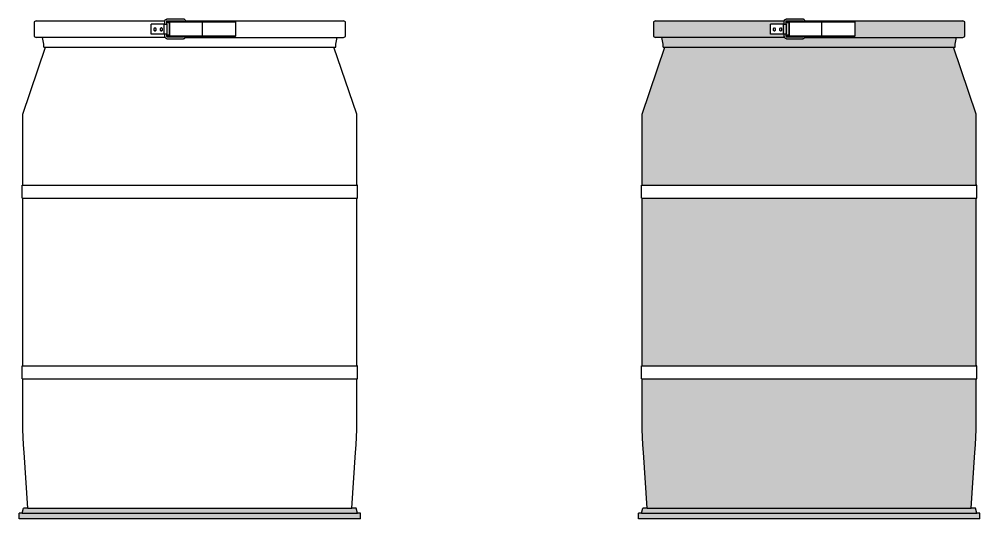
# Model space of a CAD drawing. Header units: millimetres. Extents: x -10849 to 51582, y -14593 to 28921.
# Drawn here: x 14286 to 15869, y 16026 to 16849 of the extents above; entities that cross this region are included whole.
import ezdxf

# ---------------------------------------------------------------- set-up
doc = ezdxf.new("R2010")
doc.units = ezdxf.units.MM
doc.layers.add('Edges', color=7, linetype='Continuous')

# ---------------------------------------------------------------- blocks, each defined once
blk = doc.blocks.new('plastic water drum ls')
at = {"layer": 'Edges'}
for p, q in [((-10.884, 17.568), (-11.019, 17.493)), ((-11.019, 17.493), (-11.019, 16.465)), ((-10.884, 17.568), (-1.769, 17.568)), ((-2.743, 16.624), (-2.743, 17.335)), ((-1.822, 17.335), (-2.743, 17.335)), ((-2.739, 17.328), (-2.739, 17.331)), ((-2.541, 17.016), (-2.55, 16.992)), ((-2.527, 17.036), (-2.541, 17.016)), ((-2.51, 17.052), (-2.527, 17.036)), ((-2.489, 17.062), (-2.51, 17.052)), ((-2.466, 17.066), (-2.489, 17.062)), ((-2.461, 17.066), (-2.466, 17.066)), ((-2.444, 17.062), (-2.461, 17.066)), ((-2.423, 17.052), (-2.444, 17.062)), ((-2.439, 17.062), (-2.444, 17.062)), ((-2.418, 17.052), (-2.439, 17.062)), ((-2.405, 17.036), (-2.423, 17.052)), ((-2.4, 17.036), (-2.418, 17.052)), ((-2.391, 17.016), (-2.405, 17.036)), ((-2.386, 17.016), (-2.4, 17.036)), ((-2.383, 16.992), (-2.391, 17.016)), ((-2.378, 16.992), (-2.386, 17.016)), ((-2.092, 17.016), (-2.101, 16.992)), ((-2.079, 17.036), (-2.092, 17.016)), ((-2.061, 17.052), (-2.079, 17.036)), ((-2.04, 17.062), (-2.061, 17.052)), ((-2.018, 17.066), (-2.04, 17.062)), ((-2.012, 17.066), (-2.018, 17.066)), ((-1.995, 17.062), (-2.012, 17.066)), ((-1.974, 17.052), (-1.995, 17.062)), ((-1.99, 17.062), (-1.995, 17.062)), ((-1.969, 17.052), (-1.99, 17.062)), ((-1.956, 17.036), (-1.974, 17.052)), ((-1.951, 17.036), (-1.969, 17.052)), ((-1.943, 17.016), (-1.956, 17.036)), ((-1.938, 17.016), (-1.951, 17.036)), ((-1.934, 16.992), (-1.943, 17.016)), ((-1.929, 16.992), (-1.938, 17.016)), ((-1.822, 16.624), (-1.822, 17.335)), ((-1.822, 17.335), (-1.776, 17.335)), ((-1.776, 17.54), (-1.771, 17.563)), ((-1.776, 17.335), (-1.776, 17.54)), ((-1.776, 17.335), (-1.652, 17.335)), ((-1.771, 17.563), (-1.769, 17.568)), ((-1.769, 17.568), (-1.765, 17.581)), ((-1.765, 17.581), (-1.758, 17.598)), ((-1.758, 17.598), (-1.749, 17.615)), ((-1.749, 17.615), (-1.738, 17.63)), ((-1.738, 17.63), (-1.726, 17.643)), ((-1.726, 17.643), (-1.713, 17.654)), ((-1.713, 17.654), (-1.698, 17.664)), ((-1.698, 17.664), (-1.683, 17.672)), ((-1.683, 17.672), (-1.666, 17.678)), ((-1.661, 17.525), (-1.683, 17.53)), ((-1.683, 17.53), (-1.683, 17.527)), ((-1.683, 17.527), (-1.661, 17.525)), ((-1.666, 17.678), (-1.656, 17.679)), ((-1.661, 17.525), (-1.654, 17.526)), ((-1.656, 17.679), (-1.637, 17.682)), ((-1.652, 17.525), (-1.654, 17.526)), ((-1.651, 17.53), (-1.652, 17.525)), ((-1.652, 17.525), (-1.652, 17.335)), ((-1.606, 17.335), (-1.652, 17.335)), ((-1.65, 17.533), (-1.651, 17.53)), ((-1.648, 17.537), (-1.65, 17.533)), ((-1.645, 17.54), (-1.648, 17.537)), ((-1.643, 17.543), (-1.645, 17.54)), ((-1.64, 17.545), (-1.643, 17.543)), ((-1.637, 17.547), (-1.641, 17.548)), ((-1.637, 17.547), (-1.64, 17.545)), ((-1.637, 17.682), (-1.628, 17.683)), ((-1.634, 17.549), (-1.637, 17.547)), ((-1.632, 17.549), (-1.634, 17.549)), ((-1.63, 17.55), (-1.632, 17.549)), ((-1.437, 17.55), (-1.63, 17.55)), ((-0.427, 17.683), (-1.628, 17.683)), ((-1.606, 16.624), (-1.606, 17.335)), ((-1.571, 17.51), (-1.572, 17.504)), ((-1.572, 17.504), (-1.572, 17.441)), ((-1.572, 17.504), (-1.567, 17.504)), ((-1.572, 17.441), (-1.567, 17.441)), ((-1.569, 17.516), (-1.571, 17.51)), ((-1.567, 17.51), (-1.571, 17.51)), ((-1.566, 17.521), (-1.569, 17.516)), ((-1.565, 17.516), (-1.569, 17.516)), ((-1.565, 17.516), (-1.567, 17.51)), ((-1.549, 17.51), (-1.567, 17.51)), ((-1.567, 17.51), (-1.567, 17.504)), ((-1.567, 17.504), (-1.567, 17.441)), ((-1.549, 17.504), (-1.567, 17.504)), ((-1.567, 17.441), (-1.549, 17.441)), ((-1.562, 17.525), (-1.566, 17.521)), ((-1.562, 17.521), (-1.566, 17.521)), ((-1.562, 17.521), (-1.565, 17.516)), ((-1.547, 17.516), (-1.565, 17.516)), ((-1.557, 17.528), (-1.562, 17.525)), ((-1.558, 17.525), (-1.562, 17.525)), ((-1.558, 17.525), (-1.562, 17.521)), ((-1.544, 17.521), (-1.562, 17.521)), ((-1.54, 17.525), (-1.558, 17.525)), ((-1.553, 17.528), (-1.557, 17.528)), ((-1.551, 17.529), (-1.553, 17.528)), ((-1.551, 17.529), (-1.542, 17.529)), ((-1.547, 17.516), (-1.549, 17.51)), ((-1.517, 17.51), (-1.549, 17.51)), ((-1.549, 17.51), (-1.549, 17.504)), ((-1.549, 17.504), (-1.549, 17.441)), ((-1.518, 17.504), (-1.549, 17.504)), ((-1.549, 17.441), (-1.518, 17.441)), ((-1.544, 17.521), (-1.547, 17.516)), ((-1.516, 17.516), (-1.547, 17.516)), ((-1.54, 17.525), (-1.544, 17.521)), ((-1.513, 17.521), (-1.544, 17.521)), ((-1.536, 17.528), (-1.542, 17.529)), ((-1.51, 17.525), (-1.54, 17.525)), ((-1.536, 17.528), (-1.531, 17.529)), ((-1.52, 17.529), (-1.531, 17.529)), ((-1.507, 17.528), (-1.52, 17.529)), ((-1.517, 17.51), (-1.518, 17.504)), ((-1.518, 17.504), (-1.476, 17.504)), ((-1.518, 17.504), (-1.518, 17.441)), ((-1.518, 17.441), (-1.476, 17.441)), ((-1.517, 17.51), (-1.516, 17.516)), ((-1.476, 17.51), (-1.517, 17.51)), ((-1.516, 17.516), (-1.513, 17.521)), ((-1.474, 17.516), (-1.516, 17.516)), ((-1.513, 17.521), (-1.51, 17.525)), ((-1.473, 17.521), (-1.513, 17.521)), ((-1.47, 17.525), (-1.51, 17.525)), ((-1.507, 17.528), (-1.503, 17.529)), ((-1.503, 17.529), (-1.488, 17.529)), ((-1.468, 17.528), (-1.488, 17.529)), ((-1.474, 17.516), (-1.476, 17.51)), ((-1.426, 17.51), (-1.476, 17.51)), ((-1.476, 17.51), (-1.476, 17.504)), ((-1.476, 17.504), (-1.476, 17.441)), ((-1.426, 17.504), (-1.476, 17.504)), ((-1.476, 17.441), (-1.451, 17.441)), ((-1.473, 17.521), (-1.474, 17.516)), ((-1.425, 17.516), (-1.474, 17.516)), ((-1.47, 17.525), (-1.473, 17.521)), ((0.869, 17.521), (-1.473, 17.521)), ((0.867, 17.525), (-1.47, 17.525)), ((-1.468, 17.528), (-1.465, 17.529)), ((-1.463, 17.529), (-1.465, 17.529)), ((-1.463, 17.539), (-1.452, 17.542)), ((-1.463, 17.529), (-1.463, 17.539)), ((-1.196, 17.539), (-1.463, 17.539)), ((-1.42, 17.528), (-1.463, 17.529)), ((-1.452, 17.542), (-1.441, 17.545)), ((-1.451, 17.441), (-1.451, 16.56)), ((-1.451, 17.441), (-1.426, 17.441)), ((-1.441, 17.545), (-1.438, 17.545)), ((-1.437, 17.55), (-1.438, 17.545)), ((-1.438, 17.545), (-1.43, 17.547)), ((-1.419, 17.549), (-1.437, 17.55)), ((-1.43, 17.547), (-1.419, 17.549)), ((-1.425, 17.516), (-1.426, 17.51)), ((-1.426, 17.51), (-1.426, 17.504)), ((-1.426, 17.51), (0.87, 17.51)), ((-1.426, 17.504), (-1.426, 17.441)), ((-1.426, 17.504), (0.871, 17.504)), ((-1.426, 17.441), (-1.426, 16.56)), ((-1.425, 17.516), (0.87, 17.516)), ((-1.42, 17.528), (-1.418, 17.529)), ((-1.419, 17.549), (-1.408, 17.551)), ((-1.196, 17.529), (-1.418, 17.529)), ((-1.408, 17.551), (-1.397, 17.553)), ((-1.397, 17.553), (-1.385, 17.554)), ((-1.385, 17.554), (-1.374, 17.555)), ((-1.374, 17.555), (-1.363, 17.556)), ((-1.363, 17.556), (-1.352, 17.556)), ((-1.352, 17.556), (-1.34, 17.556)), ((-1.335, 17.556), (-1.34, 17.556)), ((-1.335, 17.556), (-1.329, 17.556)), ((-1.329, 17.556), (-1.324, 17.556)), ((-1.324, 17.556), (-1.322, 17.556)), ((-1.322, 17.556), (-1.319, 17.556)), ((-1.319, 17.556), (-1.318, 17.556)), ((-1.318, 17.556), (-1.307, 17.556)), ((-1.307, 17.556), (-1.295, 17.556)), ((-1.295, 17.556), (-1.284, 17.555)), ((-1.284, 17.555), (-1.273, 17.554)), ((-1.273, 17.554), (-1.262, 17.553)), ((-1.262, 17.553), (-1.251, 17.551)), ((-1.24, 17.549), (-1.251, 17.551)), ((-0.443, 17.55), (-1.24, 17.549)), ((-1.24, 17.549), (-1.228, 17.547)), ((-1.228, 17.547), (-1.217, 17.545)), ((-1.217, 17.545), (-1.206, 17.542)), ((-1.206, 17.542), (-1.196, 17.539)), ((-1.196, 17.529), (-1.196, 17.539)), ((-1.145, 17.528), (-1.196, 17.529)), ((-1.144, 17.529), (-1.145, 17.528)), ((-1.144, 17.529), (-0.864, 17.528)), ((-0.864, 17.528), (-0.863, 17.529)), ((-0.578, 17.528), (-0.863, 17.529)), ((-0.863, 17.529), (-0.47, 17.529)), ((-0.47, 17.529), (-0.578, 17.528)), ((-0.47, 17.529), (-0.416, 17.529)), ((-0.431, 17.548), (-0.443, 17.55)), ((-0.43, 17.547), (-0.431, 17.548)), ((-0.427, 17.546), (-0.43, 17.547)), ((-0.397, 17.678), (-0.427, 17.683)), ((-0.424, 17.544), (-0.427, 17.546)), ((-0.422, 17.541), (-0.424, 17.544)), ((-0.419, 17.538), (-0.422, 17.541)), ((-0.418, 17.535), (-0.419, 17.538)), ((-0.416, 17.532), (-0.418, 17.535)), ((-0.416, 17.53), (-0.416, 17.532)), ((-0.416, 17.529), (-0.416, 17.53)), ((-0.416, 17.529), (-0.292, 17.529)), ((-0.378, 17.671), (-0.397, 17.678)), ((-0.361, 17.661), (-0.378, 17.671)), ((-0.346, 17.65), (-0.361, 17.661)), ((-0.332, 17.636), (-0.346, 17.65)), ((-0.32, 17.62), (-0.332, 17.636)), ((-0.31, 17.602), (-0.32, 17.62)), ((-0.302, 17.583), (-0.31, 17.602)), ((-0.298, 17.568), (-0.302, 17.583)), ((-0.295, 17.561), (-0.298, 17.568)), ((-0.298, 17.568), (10.884, 17.568)), ((-0.292, 17.529), (-0.295, 17.561)), ((0.291, 17.529), (-0.292, 17.529)), ((0.581, 17.528), (0.291, 17.529)), ((0.864, 17.529), (0.291, 17.529)), ((0.864, 17.529), (0.581, 17.528)), ((0.864, 17.529), (0.865, 17.528)), ((0.864, 17.529), (0.867, 17.528)), ((0.865, 17.528), (0.867, 17.525)), ((0.867, 17.528), (0.865, 17.528)), ((0.867, 17.528), (0.873, 17.529)), ((0.867, 17.525), (0.869, 17.521)), ((0.867, 17.525), (3.218, 17.525)), ((0.869, 17.521), (0.87, 17.516)), ((0.869, 17.521), (3.224, 17.521)), ((0.87, 17.516), (0.87, 17.515)), ((0.87, 17.516), (3.23, 17.516)), ((0.87, 17.515), (0.87, 17.51)), ((0.87, 17.51), (0.871, 17.504)), ((0.87, 17.51), (3.233, 17.51)), ((0.871, 17.504), (0.871, 16.493)), ((3.234, 17.504), (0.871, 17.504)), ((1.364, 17.529), (0.873, 17.529)), ((1.364, 17.529), (1.367, 17.528)), ((1.855, 17.529), (1.367, 17.528)), ((1.858, 17.528), (1.855, 17.529)), ((1.858, 17.528), (2.334, 17.529)), ((2.334, 17.529), (2.338, 17.528)), ((2.338, 17.528), (2.799, 17.529)), ((2.803, 17.528), (2.799, 17.529)), ((2.838, 17.528), (2.803, 17.528)), ((2.87, 17.529), (2.838, 17.528)), ((2.87, 17.529), (2.874, 17.528)), ((2.91, 17.528), (2.874, 17.528)), ((2.94, 17.529), (2.91, 17.528)), ((2.945, 17.528), (2.94, 17.529)), ((2.945, 17.528), (2.975, 17.529)), ((2.975, 17.529), (2.98, 17.528)), ((3.015, 17.528), (2.98, 17.528)), ((3.044, 17.529), (3.015, 17.528)), ((3.049, 17.528), (3.044, 17.529)), ((3.049, 17.528), (3.079, 17.529)), ((3.079, 17.529), (3.084, 17.528)), ((3.118, 17.528), (3.084, 17.528)), ((3.146, 17.529), (3.118, 17.528)), ((3.152, 17.528), (3.146, 17.529)), ((3.185, 17.528), (3.152, 17.528)), ((3.185, 17.528), (3.202, 17.529)), ((3.202, 17.529), (3.206, 17.529)), ((3.21, 17.528), (3.206, 17.529)), ((3.21, 17.528), (3.216, 17.528)), ((3.216, 17.528), (3.218, 17.525)), ((3.218, 17.525), (3.224, 17.521)), ((3.218, 17.525), (3.224, 17.525)), ((3.224, 17.525), (3.23, 17.521)), ((3.224, 17.521), (3.23, 17.521)), ((3.224, 17.521), (3.23, 17.516)), ((3.23, 17.521), (3.232, 17.521)), ((3.23, 17.516), (3.236, 17.516)), ((3.23, 17.516), (3.233, 17.51)), ((3.232, 17.521), (3.236, 17.516)), ((3.233, 17.51), (3.234, 17.504)), ((3.233, 17.51), (3.239, 17.51)), ((3.234, 17.504), (3.24, 17.504)), ((3.234, 17.504), (3.234, 16.493)), ((3.236, 17.516), (3.238, 17.516)), ((3.238, 17.516), (3.239, 17.51)), ((3.239, 17.51), (3.24, 17.504)), ((3.239, 17.51), (3.241, 17.51)), ((3.242, 17.504), (3.24, 17.504)), ((3.24, 17.504), (3.24, 16.493)), ((3.241, 17.51), (3.242, 17.504)), ((3.242, 17.504), (3.242, 16.493)), ((11.019, 17.493), (10.884, 17.568)), ((11.019, 16.465), (11.019, 17.493)), ((-11.019, 16.465), (-10.884, 16.39)), ((-10.436, 16.39), (-10.884, 16.39)), ((-10.346, 15.908), (-10.436, 16.39)), ((-1.739, 16.39), (-10.436, 16.39)), ((-1.822, 16.624), (-2.743, 16.624)), ((-2.55, 16.992), (-2.553, 16.966)), ((-2.553, 16.966), (-2.55, 16.94)), ((-2.55, 16.94), (-2.541, 16.916)), ((-2.541, 16.916), (-2.527, 16.896)), ((-2.527, 16.896), (-2.51, 16.88)), ((-2.51, 16.88), (-2.489, 16.87)), ((-2.489, 16.87), (-2.466, 16.867)), ((-2.461, 16.867), (-2.466, 16.867)), ((-2.461, 16.867), (-2.444, 16.87)), ((-2.444, 16.87), (-2.423, 16.88)), ((-2.444, 16.87), (-2.439, 16.87)), ((-2.439, 16.87), (-2.418, 16.88)), ((-2.423, 16.88), (-2.405, 16.896)), ((-2.418, 16.88), (-2.4, 16.896)), ((-2.405, 16.896), (-2.391, 16.916)), ((-2.4, 16.896), (-2.386, 16.916)), ((-2.391, 16.916), (-2.383, 16.94)), ((-2.386, 16.916), (-2.378, 16.94)), ((-2.38, 16.966), (-2.383, 16.992)), ((-2.383, 16.94), (-2.38, 16.966)), ((-2.375, 16.966), (-2.378, 16.992)), ((-2.378, 16.94), (-2.375, 16.966)), ((-2.101, 16.992), (-2.104, 16.966)), ((-2.104, 16.966), (-2.101, 16.94)), ((-2.101, 16.94), (-2.092, 16.916)), ((-2.092, 16.916), (-2.079, 16.896)), ((-2.079, 16.896), (-2.061, 16.88)), ((-2.061, 16.88), (-2.04, 16.87)), ((-2.04, 16.87), (-2.018, 16.867)), ((-2.012, 16.867), (-2.018, 16.867)), ((-2.012, 16.867), (-1.995, 16.87)), ((-1.995, 16.87), (-1.974, 16.88)), ((-1.995, 16.87), (-1.99, 16.87)), ((-1.99, 16.87), (-1.969, 16.88)), ((-1.974, 16.88), (-1.956, 16.896)), ((-1.969, 16.88), (-1.951, 16.896)), ((-1.956, 16.896), (-1.943, 16.916)), ((-1.951, 16.896), (-1.938, 16.916)), ((-1.943, 16.916), (-1.934, 16.94)), ((-1.938, 16.916), (-1.929, 16.94)), ((-1.931, 16.966), (-1.934, 16.992)), ((-1.934, 16.94), (-1.931, 16.966)), ((-1.926, 16.966), (-1.929, 16.992)), ((-1.929, 16.94), (-1.926, 16.966)), ((-1.776, 16.624), (-1.822, 16.624)), ((-1.776, 16.506), (-1.776, 16.624)), ((-1.652, 16.624), (-1.776, 16.624)), ((-1.773, 16.48), (-1.776, 16.506)), ((-1.767, 16.453), (-1.773, 16.48)), ((-1.759, 16.428), (-1.767, 16.453)), ((-1.748, 16.405), (-1.759, 16.428)), ((-1.739, 16.39), (-1.748, 16.405)), ((-1.734, 16.383), (-1.739, 16.39)), ((-1.718, 16.363), (-1.734, 16.383)), ((-1.7, 16.346), (-1.718, 16.363)), ((-1.681, 16.331), (-1.7, 16.346)), ((-1.66, 16.32), (-1.681, 16.331)), ((-1.652, 16.624), (-1.652, 16.514)), ((-1.606, 16.624), (-1.652, 16.624)), ((-1.652, 16.514), (-1.651, 16.503)), ((-1.651, 16.503), (-1.649, 16.493)), ((-1.649, 16.493), (-1.646, 16.484)), ((-1.646, 16.484), (-1.641, 16.474)), ((-1.641, 16.474), (-1.636, 16.466)), ((-1.636, 16.466), (-1.63, 16.458)), ((-1.63, 16.458), (-1.623, 16.452)), ((-1.623, 16.452), (-1.616, 16.446)), ((-1.616, 16.446), (-1.607, 16.441)), ((-1.607, 16.441), (-1.599, 16.438)), ((-1.599, 16.438), (-1.594, 16.437)), ((-1.594, 16.437), (-1.589, 16.437)), ((-1.589, 16.437), (-1.444, 16.437)), ((-1.572, 16.56), (-1.567, 16.56)), ((-1.572, 16.56), (-1.572, 16.493)), ((-1.572, 16.493), (-1.571, 16.487)), ((-1.572, 16.493), (-1.567, 16.493)), ((-1.567, 16.487), (-1.571, 16.487)), ((-1.569, 16.481), (-1.571, 16.487)), ((-1.565, 16.481), (-1.569, 16.481)), ((-1.566, 16.476), (-1.569, 16.481)), ((-1.567, 16.56), (-1.567, 16.493)), ((-1.549, 16.56), (-1.567, 16.56)), ((-1.567, 16.493), (-1.567, 16.487)), ((-1.549, 16.493), (-1.567, 16.493)), ((-1.565, 16.481), (-1.567, 16.487)), ((-1.549, 16.487), (-1.567, 16.487)), ((-1.562, 16.476), (-1.566, 16.476)), ((-1.562, 16.472), (-1.566, 16.476)), ((-1.562, 16.476), (-1.565, 16.481)), ((-1.547, 16.481), (-1.565, 16.481)), ((-1.558, 16.472), (-1.562, 16.476)), ((-1.544, 16.476), (-1.562, 16.476)), ((-1.558, 16.472), (-1.562, 16.472)), ((-1.557, 16.47), (-1.562, 16.472)), ((-1.54, 16.472), (-1.558, 16.472)), ((-1.553, 16.47), (-1.557, 16.47)), ((-1.551, 16.469), (-1.553, 16.47)), ((-1.551, 16.469), (-1.548, 16.469)), ((-1.549, 16.56), (-1.549, 16.493)), ((-1.518, 16.56), (-1.549, 16.56)), ((-1.549, 16.493), (-1.518, 16.493)), ((-1.549, 16.493), (-1.549, 16.487)), ((-1.549, 16.487), (-1.547, 16.481)), ((-1.517, 16.487), (-1.549, 16.487)), ((-1.548, 16.469), (-1.536, 16.47)), ((-1.547, 16.481), (-1.544, 16.476)), ((-1.516, 16.481), (-1.547, 16.481)), ((-1.544, 16.476), (-1.54, 16.472)), ((-1.513, 16.476), (-1.544, 16.476)), ((-1.51, 16.472), (-1.54, 16.472)), ((-1.536, 16.47), (-1.531, 16.469)), ((-1.531, 16.469), (-1.507, 16.47)), ((-1.518, 16.56), (-1.518, 16.493)), ((-1.476, 16.56), (-1.518, 16.56)), ((-1.518, 16.493), (-1.517, 16.487)), ((-1.518, 16.493), (-1.476, 16.493)), ((-1.516, 16.481), (-1.517, 16.487)), ((-1.476, 16.487), (-1.517, 16.487)), ((-1.513, 16.476), (-1.516, 16.481)), ((-1.474, 16.481), (-1.516, 16.481)), ((-1.51, 16.472), (-1.513, 16.476)), ((-1.473, 16.476), (-1.513, 16.476)), ((-1.47, 16.472), (-1.51, 16.472)), ((-1.507, 16.47), (-1.503, 16.469)), ((-1.503, 16.469), (-1.468, 16.47)), ((-1.476, 16.56), (-1.476, 16.493)), ((-1.451, 16.56), (-1.476, 16.56)), ((-1.476, 16.493), (-1.476, 16.487)), ((-1.426, 16.493), (-1.476, 16.493)), ((-1.426, 16.487), (-1.476, 16.487)), ((-1.474, 16.481), (-1.476, 16.487)), ((-1.425, 16.481), (-1.474, 16.481)), ((-1.473, 16.476), (-1.474, 16.481)), ((-1.47, 16.472), (-1.473, 16.476)), ((-1.473, 16.476), (0.869, 16.476)), ((0.867, 16.472), (-1.47, 16.472)), ((-1.468, 16.47), (-1.465, 16.469)), ((-1.465, 16.469), (-1.463, 16.469)), ((-1.463, 16.469), (-1.463, 16.458)), ((-1.463, 16.469), (-1.447, 16.469)), ((-1.463, 16.458), (-1.452, 16.455)), ((-1.196, 16.458), (-1.463, 16.458)), ((-1.452, 16.455), (-1.448, 16.455)), ((-1.426, 16.56), (-1.451, 16.56)), ((-1.448, 16.455), (-1.444, 16.437)), ((-1.448, 16.455), (-1.441, 16.453)), ((-1.447, 16.469), (-1.445, 16.469)), ((-1.42, 16.47), (-1.445, 16.469)), ((-1.444, 16.437), (-0.479, 16.437)), ((-1.441, 16.453), (-1.43, 16.45)), ((-1.43, 16.45), (-1.419, 16.448)), ((-1.426, 16.56), (-1.426, 16.493)), ((-1.426, 16.493), (-1.426, 16.487)), ((-1.426, 16.493), (0.871, 16.493)), ((-1.426, 16.487), (-1.425, 16.481)), ((0.87, 16.487), (-1.426, 16.487)), ((-1.425, 16.481), (0.87, 16.481)), ((-1.42, 16.47), (-1.418, 16.469)), ((-1.419, 16.448), (-1.408, 16.446)), ((-1.418, 16.469), (-1.414, 16.469)), ((-1.414, 16.469), (-1.396, 16.469)), ((-1.408, 16.446), (-1.397, 16.445)), ((-1.397, 16.445), (-1.385, 16.443)), ((-1.396, 16.469), (-1.331, 16.469)), ((-1.385, 16.443), (-1.374, 16.442)), ((-1.374, 16.442), (-1.363, 16.442)), ((-1.363, 16.442), (-1.352, 16.441)), ((-1.352, 16.441), (-1.34, 16.441)), ((-1.335, 16.441), (-1.34, 16.441)), ((-1.335, 16.441), (-1.329, 16.441)), ((-1.331, 16.469), (-1.329, 16.469)), ((-1.329, 16.469), (-1.298, 16.469)), ((-1.329, 16.441), (-1.324, 16.441)), ((-1.324, 16.441), (-1.322, 16.441)), ((-1.322, 16.441), (-1.319, 16.441)), ((-1.319, 16.441), (-1.318, 16.441)), ((-1.318, 16.441), (-1.307, 16.441)), ((-1.307, 16.441), (-1.295, 16.442)), ((-1.298, 16.469), (-1.262, 16.469)), ((-1.295, 16.442), (-1.284, 16.442)), ((-1.284, 16.442), (-1.273, 16.443)), ((-1.273, 16.443), (-1.262, 16.445)), ((-1.247, 16.469), (-1.262, 16.469)), ((-1.262, 16.445), (-1.251, 16.446)), ((-1.251, 16.446), (-1.24, 16.448)), ((-1.247, 16.469), (-1.213, 16.469)), ((-1.24, 16.448), (-1.228, 16.45)), ((-1.228, 16.45), (-1.217, 16.453)), ((-1.217, 16.453), (-1.206, 16.455)), ((-1.213, 16.469), (-1.211, 16.469)), ((-1.211, 16.469), (-1.196, 16.469)), ((-1.206, 16.455), (-1.196, 16.458)), ((-1.196, 16.469), (-1.145, 16.47)), ((-1.196, 16.469), (-1.196, 16.458)), ((-1.144, 16.469), (-1.145, 16.47)), ((-1.144, 16.469), (-1.029, 16.469)), ((-0.864, 16.47), (-1.029, 16.469)), ((-0.864, 16.47), (-0.863, 16.469)), ((-0.863, 16.469), (-0.759, 16.469)), ((-0.578, 16.47), (-0.759, 16.469)), ((-0.759, 16.469), (-0.488, 16.469)), ((-0.488, 16.469), (-0.578, 16.47)), ((-0.488, 16.469), (-0.425, 16.469)), ((-0.479, 16.437), (-0.469, 16.438)), ((-0.469, 16.438), (-0.461, 16.439)), ((-0.461, 16.439), (-0.453, 16.442)), ((-0.453, 16.442), (-0.446, 16.447)), ((-0.446, 16.447), (-0.439, 16.452)), ((-0.439, 16.452), (-0.433, 16.458)), ((-0.433, 16.458), (-0.427, 16.466)), ((-0.427, 16.466), (-0.425, 16.469)), ((-0.425, 16.469), (-0.295, 16.469)), ((-0.401, 16.319), (-0.38, 16.331)), ((-0.38, 16.331), (-0.361, 16.346)), ((-0.361, 16.346), (-0.343, 16.364)), ((-0.343, 16.364), (-0.328, 16.384)), ((-0.328, 16.384), (-0.325, 16.39)), ((-0.325, 16.39), (-0.315, 16.407)), ((-0.325, 16.39), (10.436, 16.39)), ((-0.315, 16.407), (-0.305, 16.431)), ((-0.305, 16.431), (-0.297, 16.457)), ((-0.297, 16.457), (-0.295, 16.469)), ((-0.295, 16.469), (0.329, 16.469)), ((0.581, 16.47), (0.329, 16.469)), ((0.329, 16.469), (0.583, 16.469)), ((0.583, 16.469), (0.581, 16.47)), ((0.865, 16.469), (0.583, 16.469)), ((0.865, 16.47), (0.867, 16.472)), ((0.865, 16.469), (0.865, 16.47)), ((0.867, 16.469), (0.865, 16.47)), ((0.865, 16.469), (0.867, 16.469)), ((0.867, 16.472), (0.869, 16.476)), ((3.218, 16.472), (0.867, 16.472)), ((0.867, 16.469), (0.868, 16.47)), ((0.868, 16.47), (0.873, 16.469)), ((0.869, 16.476), (0.87, 16.481)), ((3.224, 16.476), (0.869, 16.476)), ((0.871, 16.493), (0.87, 16.487)), ((0.87, 16.483), (0.87, 16.487)), ((3.233, 16.487), (0.87, 16.487)), ((0.87, 16.481), (0.87, 16.483)), ((3.23, 16.481), (0.87, 16.481)), ((3.234, 16.493), (0.871, 16.493)), ((0.873, 16.469), (1.364, 16.469)), ((1.364, 16.469), (1.367, 16.47)), ((1.825, 16.469), (1.367, 16.47)), ((1.825, 16.469), (1.855, 16.469)), ((1.855, 16.469), (1.858, 16.47)), ((2.301, 16.469), (1.858, 16.47)), ((2.301, 16.469), (2.334, 16.469)), ((2.334, 16.469), (2.338, 16.47)), ((2.338, 16.47), (2.799, 16.469)), ((2.803, 16.47), (2.799, 16.469)), ((2.808, 16.469), (2.803, 16.47)), ((2.808, 16.469), (2.834, 16.469)), ((2.834, 16.469), (2.838, 16.47)), ((2.874, 16.469), (2.838, 16.47)), ((2.907, 16.469), (2.874, 16.469)), ((2.907, 16.469), (2.91, 16.47)), ((2.94, 16.469), (2.91, 16.47)), ((2.945, 16.47), (2.94, 16.469)), ((2.974, 16.469), (2.945, 16.47)), ((2.974, 16.469), (2.98, 16.47)), ((2.98, 16.47), (3.008, 16.469)), ((3.008, 16.469), (3.01, 16.469)), ((3.01, 16.469), (3.015, 16.47)), ((3.015, 16.47), (3.044, 16.469)), ((3.049, 16.47), (3.044, 16.469)), ((3.075, 16.469), (3.049, 16.47)), ((3.084, 16.47), (3.075, 16.469)), ((3.113, 16.469), (3.084, 16.47)), ((3.118, 16.47), (3.113, 16.469)), ((3.118, 16.47), (3.128, 16.469)), ((3.128, 16.469), (3.146, 16.469)), ((3.146, 16.469), (3.152, 16.47)), ((3.16, 16.469), (3.152, 16.47)), ((3.16, 16.469), (3.176, 16.469)), ((3.176, 16.469), (3.185, 16.47)), ((3.185, 16.47), (3.189, 16.469)), ((3.206, 16.469), (3.189, 16.469)), ((3.206, 16.469), (3.21, 16.47)), ((3.21, 16.47), (3.216, 16.47)), ((3.216, 16.47), (3.218, 16.472)), ((3.218, 16.472), (3.224, 16.476)), ((3.218, 16.472), (3.224, 16.472)), ((3.224, 16.476), (3.23, 16.481)), ((3.224, 16.476), (3.23, 16.476)), ((3.224, 16.472), (3.23, 16.476)), ((3.23, 16.481), (3.233, 16.487)), ((3.23, 16.481), (3.236, 16.481)), ((3.23, 16.476), (3.232, 16.476)), ((3.232, 16.476), (3.236, 16.481)), ((3.234, 16.493), (3.233, 16.487)), ((3.233, 16.487), (3.239, 16.487)), ((3.234, 16.493), (3.24, 16.493)), ((3.236, 16.481), (3.238, 16.481)), ((3.238, 16.481), (3.239, 16.487)), ((3.24, 16.493), (3.239, 16.487)), ((3.239, 16.487), (3.241, 16.487)), ((3.242, 16.493), (3.24, 16.493)), ((3.242, 16.493), (3.241, 16.487)), ((10.346, 15.908), (10.436, 16.39)), ((10.436, 16.39), (10.884, 16.39)), ((10.884, 16.39), (11.019, 16.465)), ((-11.821, 10.97), (-10.213, 15.709)), ((-10.346, 15.709), (-10.346, 15.908)), ((-10.346, 15.709), (-10.213, 15.709)), ((-10.213, 15.709), (10.213, 15.709)), ((-1.638, 16.311), (-1.66, 16.32)), ((-1.615, 16.306), (-1.638, 16.311)), ((-1.615, 16.306), (-1.606, 16.305)), ((-1.606, 16.305), (-1.584, 16.303)), ((-1.584, 16.303), (-0.467, 16.303)), ((-0.467, 16.303), (-0.446, 16.305)), ((-0.446, 16.305), (-0.423, 16.31)), ((-0.423, 16.31), (-0.401, 16.319)), ((10.213, 15.709), (10.346, 15.709)), ((11.821, 10.97), (10.213, 15.709)), ((10.346, 15.709), (10.346, 15.908)), ((-11.821, 5.939), (-11.821, 10.97)), ((11.821, 5.939), (11.821, 10.97)), ((-11.87, 5.015), (-11.87, 5.939)), ((-11.821, 5.939), (-11.87, 5.939)), ((-11.821, 5.939), (11.821, 5.939)), ((11.87, 5.939), (11.821, 5.939)), ((11.87, 5.015), (11.87, 5.939)), ((-11.87, 5.015), (-11.821, 5.015)), ((-11.821, -6.85), (-11.821, 5.015)), ((-11.821, 5.015), (11.821, 5.015)), ((11.821, 5.015), (11.87, 5.015)), ((11.821, -6.85), (11.821, 5.015)), ((-11.87, -7.774), (-11.87, -6.85)), ((-11.821, -6.85), (-11.87, -6.85)), ((-11.821, -6.85), (11.821, -6.85)), ((11.87, -6.85), (11.821, -6.85)), ((11.87, -7.774), (11.87, -6.85)), ((-11.87, -7.774), (-11.821, -7.774)), ((-11.821, -11.353), (-11.821, -7.774)), ((-11.821, -7.774), (11.821, -7.774)), ((11.821, -7.774), (11.87, -7.774)), ((11.821, -11.353), (11.821, -7.774)), ((-11.811, -11.896), (-11.821, -11.353)), ((11.811, -11.896), (11.821, -11.353)), ((-11.784, -12.437), (-11.811, -11.896)), ((11.784, -12.437), (11.811, -11.896)), ((-11.738, -12.978), (-11.784, -12.437)), ((11.738, -12.978), (11.784, -12.437)), ((-11.481, -16.923), (-11.738, -12.978)), ((11.481, -16.923), (11.738, -12.978)), ((-11.878, -17.277), (-11.777, -16.923)), ((-11.481, -16.923), (-11.777, -16.923)), ((-11.481, -16.923), (11.481, -16.923)), ((11.777, -16.923), (11.481, -16.923)), ((11.878, -17.277), (11.777, -16.923)), ((-12.083, -17.683), (-12.083, -17.277)), ((-11.878, -17.277), (-12.083, -17.277)), ((12.083, -17.683), (-12.083, -17.683)), ((-11.878, -17.277), (11.878, -17.277)), ((12.083, -17.277), (11.878, -17.277)), ((12.083, -17.683), (12.083, -17.277))]:
    blk.add_line(p, q, dxfattribs=at)

msp = doc.modelspace()

# ---------------------------------------------------------------- hatches: boundary and pattern name
h = msp.add_hatch(color=5)
h.dxf.hatch_style = 1
h.paths.add_polyline_path([(15862.6, 16692.9), (15825.2, 16803.2), (15349.9, 16803.2), (15312.5, 16692.9), (15312.5, 16575.8), (15862.6, 16575.8)])
h.paths.add_polyline_path([(15862.6, 16554.3), (15312.5, 16554.3), (15312.5, 16278.2), (15862.6, 16278.2)])
h.paths.add_polyline_path([(15860.6, 16135.7), (15861.7, 16148.2), (15862.4, 16160.8), (15862.6, 16173.5), (15862.6, 16256.7), (15312.5, 16256.7), (15312.5, 16173.5), (15312.7, 16160.8), (15313.3, 16148.2), (15314.4, 16135.7), (15320.4, 16043.9), (15854.7, 16043.9)])
h.paths.add_polyline_path([(15843.9, 16844.7), (15840.8, 16846.4), (15580.6, 16846.4), (15580.5, 16846.8), (15580.3, 16847.2), (15580.1, 16847.6), (15579.8, 16848), (15579.5, 16848.3), (15579.1, 16848.6), (15578.7, 16848.8), (15578.3, 16849), (15577.6, 16849.1), (15549.6, 16849.1), (15549, 16849), (15548.8, 16849), (15548.4, 16848.8), (15548, 16848.7), (15547.7, 16848.4), (15547.4, 16848.2), (15547.1, 16847.9), (15546.8, 16847.5), (15546.6, 16847.1), (15546.4, 16846.7), (15546.3, 16846.3), (15546.2, 16845.8), (15546.2, 16841), (15549.1, 16841), (15549.1, 16845.4), (15548.9, 16845.4), (15548.4, 16845.5), (15548.4, 16845.5), (15548.9, 16845.4), (15548.9, 16845.4), (15549.1, 16845.6), (15549.1, 16841), (15546.2, 16841), (15545.1, 16841), (15545.1, 16824.4), (15523.7, 16824.4), (15523.7, 16841), (15545.1, 16841), (15546.2, 16841), (15546.2, 16846.4), (15334.3, 16846.4), (15331.1, 16844.7), (15331.1, 16820.8), (15334.3, 16819), (15344.7, 16819), (15346.8, 16807.8), (15346.8, 16803.2), (15349.9, 16803.2), (15825.2, 16803.2), (15828.3, 16803.2), (15828.3, 16807.8), (15830.3, 16819), (15840.8, 16819), (15843.9, 16820.8)])
h.paths.add_polyline_path([(15553.8, 16820.5), (15553.7, 16820.5), (15553.7, 16820.5), (15553.8, 16820.5)], flags=0)
h.paths.add_polyline_path([(15553.5, 16845.7), (15553.4, 16845.5), (15553.5, 16845.5)], flags=0)
h.paths.add_polyline_path([(15553.4, 16845.5), (15553.4, 16845.5), (15553.5, 16845.5), (15554, 16845.5), (15554, 16845.8), (15553.5, 16845.8), (15553.3, 16845.5)], flags=16)
h.paths.add_polyline_path([(15577.8, 16845.5), (15568.6, 16845.3), (15580.7, 16845.3), (15580.7, 16845.5)], flags=16)
h.paths.add_polyline_path([(15554.4, 16845.2), (15559.7, 16845.2), (15559.7, 16845.5), (15554.5, 16845.5)], flags=16)
h.paths.add_polyline_path([(15663, 16821), (15662.7, 16821), (15662.4, 16820.9), (15661.7, 16820.9), (15661, 16820.9), (15659.9, 16820.9), (15659.3, 16820.9), (15659.1, 16820.9), (15658.5, 16820.9), (15658.4, 16820.9), (15657.7, 16820.9), (15657.5, 16820.8), (15656.9, 16820.9), (15656.7, 16820.9), (15656, 16820.9), (15655.9, 16820.9), (15655.2, 16820.9), (15655.2, 16820.9), (15654.4, 16820.9), (15653.5, 16820.9), (15653.5, 16820.9), (15652.6, 16820.9), (15641.9, 16820.9), (15641.8, 16820.9), (15641.1, 16820.9), (15630.8, 16820.9), (15630.7, 16820.9), (15630, 16820.9), (15619.3, 16820.9), (15619.3, 16820.9), (15607.8, 16820.9), (15601.1, 16820.9), (15595.2, 16820.9), (15580.7, 16820.9), (15580.3, 16819.7), (15580, 16819), (15579.7, 16818.6), (15578.9, 16817.8), (15577.9, 16817.2), (15577, 16817), (15550.2, 16817), (15549.1, 16817.2), (15548.2, 16817.8), (15547.3, 16818.6), (15547.1, 16819), (15546.7, 16819.6), (15546.3, 16820.8), (15546.2, 16821.7), (15546.2, 16824.4), (15549.1, 16824.4), (15549.1, 16821.9), (15549.1, 16821.7), (15549.1, 16821.4), (15549.2, 16821.2), (15549.3, 16821), (15549.4, 16820.8), (15549.6, 16820.6), (15550.1, 16820.1), (15550.2, 16820.1), (15549.5, 16820.6), (15549.1, 16821.5), (15549.1, 16824.4), (15546.2, 16824.4), (15546.2, 16821.7), (15546.3, 16821.1), (15546.4, 16820.5), (15546.6, 16819.9), (15546.9, 16819.4), (15547.2, 16818.8), (15547.5, 16818.4), (15548, 16818), (15548.4, 16817.6), (15548.9, 16817.4), (15549.4, 16817.2), (15549.9, 16817.1), (15550.2, 16817), (15550.7, 16817), (15576.6, 16817), (15577.1, 16817), (15577.7, 16817.2), (15578.2, 16817.4), (15578.7, 16817.6), (15579.1, 16818), (15579.5, 16818.4), (15579.9, 16818.9), (15580.2, 16819.4), (15580.4, 16820), (15580.6, 16820.6), (15580.7, 16820.9), (15577.7, 16820.9), (15577, 16820.2), (15576.6, 16820.1), (15576.8, 16820.2), (15577, 16820.2), (15577.1, 16820.3), (15577.3, 16820.5), (15577.5, 16820.6), (15577.6, 16820.8), (15577.6, 16820.9), (15576.2, 16820.9), (15569.9, 16820.9), (15567.4, 16820.9), (15565.6, 16820.9), (15563.6, 16820.9), (15560.9, 16820.9), (15560.2, 16820.9), (15559.7, 16820.8), (15559.7, 16820.6), (15558.8, 16820.4), (15557.8, 16820.2), (15557.1, 16820.2), (15556.6, 16820.2), (15555.7, 16820.2), (15554.8, 16820.3), (15554, 16820.5), (15553.4, 16820.6), (15553.3, 16820.9), (15552.2, 16820.8), (15552.2, 16820.9), (15551.5, 16820.8), (15551.5, 16820.9), (15551.1, 16820.8), (15550.9, 16821.5), (15550.9, 16821.4), (15550.9, 16821.4), (15550.9, 16823), (15551.5, 16823), (15552.2, 16823), (15553.2, 16823), (15553.8, 16823), (15553.8, 16843.5), (15553.2, 16843.5), (15552.2, 16843.5), (15551.5, 16843.5), (15551, 16843.5), (15550.9, 16843.5), (15550.9, 16845.3), (15551.1, 16845.3), (15551.3, 16845.5), (15551.6, 16845.5), (15552.1, 16845.5), (15553.2, 16845.5), (15553.2, 16845.4), (15553.3, 16845.4), (15554.4, 16845.2), (15554.3, 16845.1), (15554.3, 16844.9), (15607.8, 16844.9), (15607.8, 16845.1), (15607.8, 16845.2), (15607.8, 16845.2), (15607.7, 16845.3), (15607.7, 16845.4), (15607.7, 16845.5), (15607.6, 16845.5), (15601, 16845.5), (15594.3, 16845.5), (15607.6, 16845.5), (15619.3, 16845.5), (15624.9, 16845.5), (15630.7, 16845.5), (15641.8, 16845.5), (15645.4, 16845.5), (15652.6, 16845.5), (15652.7, 16845.5), (15653.6, 16845.5), (15654.3, 16845.5), (15654.4, 16845.5), (15655.2, 16845.5), (15655.9, 16845.5), (15656.8, 16845.5), (15657.8, 16845.5), (15658.4, 16845.5), (15659.2, 16845.5), (15660.1, 16845.5), (15660.7, 16845.5), (15660.9, 16845.5), (15661.6, 16845.5), (15662, 16845.5), (15662.5, 16845.5), (15662.6, 16845.4), (15662.7, 16845.3), (15663, 16845.3)], flags=16)
h.paths.add_polyline_path([(15607.8, 16820.9), (15607.8, 16821), (15607.7, 16821), (15607.7, 16820.9), (15607.7, 16820.9)], flags=0)
h.paths.add_polyline_path([(15553.5, 16821.1), (15553.5, 16820.8), (15554.1, 16820.9), (15554.4, 16820.9), (15554.3, 16821.1)], flags=0)
h.paths.add_polyline_path([(15552.2, 16821.1), (15552.3, 16821), (15553.2, 16821), (15553.2, 16821.1)], flags=0)
h.paths.add_polyline_path([(15551.5, 16821.1), (15551.6, 16821), (15552.2, 16821), (15552.2, 16821.1)], flags=16)
h.paths.add_polyline_path([(15551.1, 16821.3), (15550.9, 16821.3), (15551.1, 16821.1), (15551.1, 16821.1)], flags=16)
h.paths.add_polyline_path([(15551.5, 16821.3), (15551.6, 16821), (15551.6, 16821), (15552, 16821.3)], flags=16)
h.paths.add_polyline_path([(15662.5, 16845.3), (15662.3, 16845.5), (15662.2, 16845.5), (15642.3, 16845.3)], flags=0)
h.paths.add_polyline_path([(15607.8, 16844.9), (15662.8, 16844.9), (15662.7, 16845.2), (15607.8, 16845.2)], flags=16)
h.paths.add_polyline_path([(15662.9, 16821.4), (15663, 16821.4), (15662.9, 16821.3), (15662.9, 16820.9), (15662.4, 16820.9), (15662.3, 16820.9), (15662.2, 16820.9), (15607.8, 16821.1), (15554.3, 16821.1), (15554.3, 16821.3), (15553.2, 16821.3), (15553.2, 16820.9), (15553.3, 16820.9), (15553.1, 16821.3), (15552.2, 16821.3), (15552.3, 16820.9), (15552.4, 16820.9), (15552.1, 16821.3), (15553.2, 16821.3), (15553.2, 16821.4), (15554.3, 16821.4), (15554.3, 16823), (15554.3, 16843.5), (15554.3, 16844.9), (15553.2, 16844.9), (15552.2, 16844.9), (15551.5, 16844.9), (15551, 16844.9), (15550.8, 16844.9), (15551.2, 16845.5), (15551.2, 16845.4), (15551.2, 16845.4), (15551.3, 16845.5), (15551.4, 16845.5), (15551.4, 16845.5), (15551.9, 16845.5), (15551.5, 16845.4), (15551.5, 16845.4), (15552.4, 16845.4), (15553.3, 16845.3), (15553.2, 16845.2), (15553.2, 16845.1), (15554.3, 16845.1), (15554.3, 16843.5), (15554.3, 16823), (15554.3, 16821.4), (15607.8, 16821.4), (15662.8, 16821.4), (15662.8, 16845.1), (15662.7, 16845.1), (15662.4, 16845.4), (15662.9, 16845.4), (15663, 16844.9), (15663, 16844.9), (15662.9, 16844.9)], flags=16)
h.paths.add_polyline_path([(15662.9, 16821.1), (15662.7, 16821.1), (15662.7, 16821.3), (15662.8, 16821.4), (15662.9, 16821.4), (15662.9, 16821.2), (15662.9, 16821.2)], flags=0)
h.paths.add_polyline_path([(15554.8, 16820.3), (15555.3, 16820.2), (15555.5, 16820.2), (15555, 16820.3)], flags=0)
h.paths.add_polyline_path([(15553.5, 16820.6), (15559.7, 16820.6), (15559.1, 16820.4), (15558, 16820.3), (15557.2, 16820.2), (15556.6, 16820.2), (15556.5, 16820.2), (15556.3, 16820.2)], flags=0)
h.paths.add_polyline_path([(15555, 16820.8), (15556.6, 16820.9), (15556.6, 16820.8), (15557.3, 16820.9), (15558.1, 16820.8), (15558.9, 16820.9), (15559.3, 16820.9), (15559.3, 16820.8), (15558.5, 16820.9), (15558.1, 16820.8), (15557.3, 16820.9), (15556.6, 16820.8), (15556.6, 16820.9), (15555, 16820.8), (15554.6, 16820.9), (15554.5, 16820.9), (15554.5, 16820.9)], flags=0)
h.paths.add_polyline_path([(15558.7, 16846), (15558.7, 16846), (15558.7, 16846)], flags=16)
h.paths.add_polyline_path([(15576.6, 16845.5), (15574.1, 16845.5), (15567.4, 16845.5), (15560.9, 16845.5), (15567.4, 16845.5), (15567.4, 16845.5), (15576.6, 16845.5), (15577.8, 16845.5), (15577.8, 16845.5), (15577.8, 16845.6), (15577.7, 16845.9), (15577.5, 16846), (15577.5, 16845.9), (15577.6, 16845.9), (15577.7, 16845.9), (15578, 16845.5)], flags=16)
h.paths.add_polyline_path([(15559.4, 16845.8), (15558.9, 16845.9), (15558.7, 16846), (15559.2, 16845.9)], flags=16)
h.paths.add_polyline_path([(15558.3, 16820.3), (15557.9, 16820.3), (15558.5, 16820.3), (15558.9, 16820.4)], flags=0)
h.paths.add_polyline_path([(15557.9, 16846.1), (15557.6, 16846.1), (15557.4, 16846.1), (15557.1, 16846.1), (15556.9, 16846.1), (15556.8, 16846.1), (15556.8, 16846.1), (15556.1, 16846.1), (15555.8, 16846.1), (15555.5, 16846.1), (15555.3, 16846.1), (15555, 16846.1), (15554.8, 16846), (15554.5, 16846), (15554, 16845.9), (15553.7, 16845.8), (15554.4, 16846), (15554.1, 16846), (15549.6, 16846), (15549.5, 16846), (15549.5, 16846), (15549.4, 16845.9), (15549.3, 16846), (15549.1, 16845.6), (15549.3, 16846), (15554.5, 16846), (15555.4, 16846.1), (15556.1, 16846.1), (15556.6, 16846.2), (15557.5, 16846.1)], flags=16)
h.paths.add_polyline_path([(15552.2, 16845.1), (15552.2, 16844.9), (15552.2, 16845.1)], flags=0)
h.paths.add_polyline_path([(15551, 16845.1), (15551, 16844.9), (15551.1, 16845.1)], flags=0)
h.paths.add_polyline_path([(15553.2, 16845.2), (15553.2, 16845.1), (15553.2, 16845.1), (15553.2, 16845.2)], flags=0)
h.paths.add_polyline_path([(15551.2, 16820.9), (15551.3, 16820.9), (15551.4, 16820.9), (15551.4, 16820.9)], flags=16)
h = msp.add_hatch(color=5)
h.dxf.hatch_style = 1
h.paths.add_polyline_path([(14847.9, 16035.6), (14843.1, 16035.6), (14290.3, 16035.6), (14285.6, 16035.6), (14285.6, 16026.2), (14847.9, 16026.2)])
h.paths.add_polyline_path([(14840.8, 16043.9), (14833.9, 16043.9), (14299.6, 16043.9), (14292.7, 16043.9), (14290.3, 16035.6), (14843.1, 16035.6)])
h = msp.add_hatch(color=5)
h.dxf.hatch_style = 1
h.paths.add_polyline_path([(15868.7, 16035.6), (15863.9, 16035.6), (15311.1, 16035.6), (15306.4, 16035.6), (15306.4, 16026.2), (15868.7, 16026.2)])
h.paths.add_polyline_path([(15861.5, 16043.9), (15854.7, 16043.9), (15320.4, 16043.9), (15313.5, 16043.9), (15311.1, 16035.6), (15863.9, 16035.6)])

# ---------------------------------------------------------------- block references
at = {"xscale": 23.26887207522599, "yscale": 23.26887207522599, "zscale": 23.26887207522599}
for p in [(14566.7, 16437.6), (15587.5, 16437.6)]:
    msp.add_blockref('plastic water drum ls', p, dxfattribs=at)

doc.saveas('drawing.dxf')
